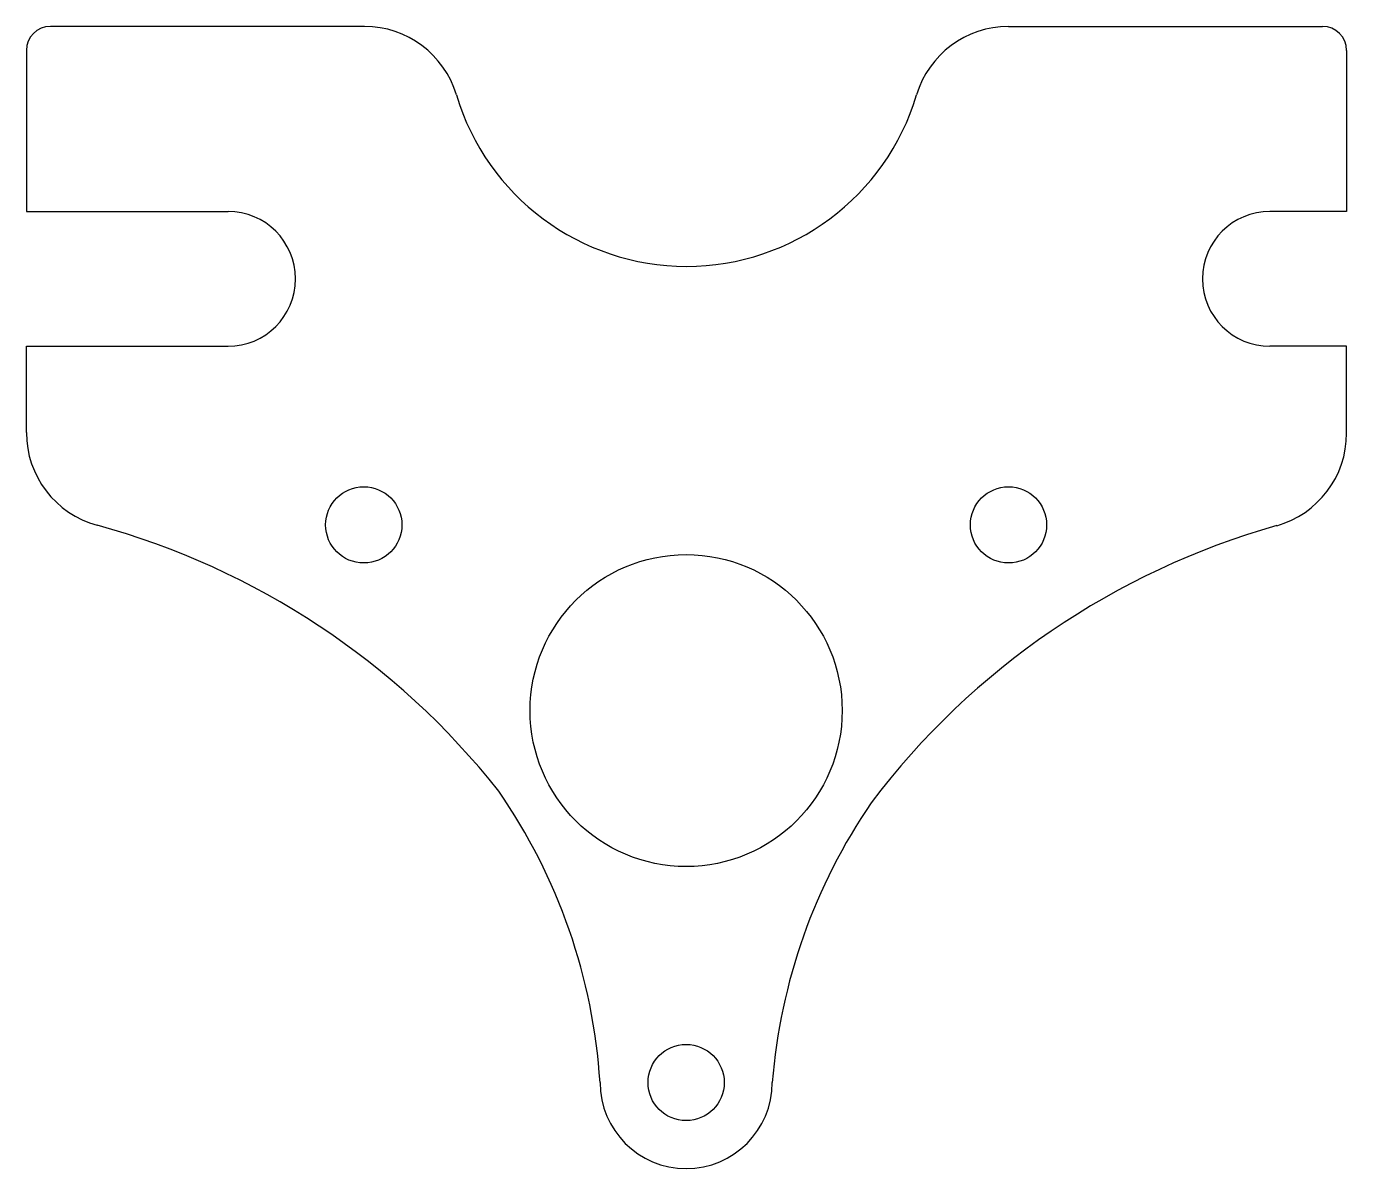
# Model space of a CAD drawing. Extents: x -29.1 to -1.6, y -10.2 to 13.6.
import ezdxf

# ---------------------------------------------------------------- set-up
doc = ezdxf.new("R2010")
doc.units = 0
doc.header["$MEASUREMENT"] = 0
doc.layers.add('VISIBLE', color=7, linetype='CONTINUOUS')

msp = doc.modelspace()

# ---------------------------------------------------------------- linework, layer by layer
at = {"layer": 'VISIBLE'}
for p, q in [((-22.033, 13.628), (-28.575, 13.628)), ((-8.616, 13.628), (-2.075, 13.628)), ((-29.075, 13.128), (-29.075, 9.772)), ((-1.575, 13.128), (-1.575, 9.772)), ((-29.075, 9.772), (-24.875, 9.772)), ((-1.575, 9.772), (-3.171, 9.772)), ((-29.075, 5.163), (-29.075, 6.962)), ((-29.075, 6.962), (-24.875, 6.962)), ((-1.575, 6.963), (-3.171, 6.963)), ((-1.575, 5.149), (-1.575, 6.963))]:
    msp.add_line(p, q, dxfattribs=at)
for centre, radius in [((-22.047, 3.241), 0.794), ((-8.617, 3.241), 0.794), ((-15.332, -0.628), 3.25), ((-15.332, -8.378), 0.794)]:
    msp.add_circle(centre, radius, dxfattribs=at)
for centre, radius, start, end in [((-28.575, 13.128), 0.5, 90, 180), ((-22.033, 11.628), 2, 16.6015, 90), ((-8.616, 11.628), 2, 90, 163.3985), ((-2.075, 13.128), 0.5, 0, 90), ((-15.325, 13.628), 5, 196.6015, 343.3985), ((-24.875, 8.367), 1.405, 270, 90), ((-3.171, 8.367), 1.405, 90, 270), ((-27.075, 5.163), 2, 180, 254.6829), ((-3.575, 5.149), 2, 285.7855, 0), ((-31.848, -12.264), 16.069, 38.2948, 74.6829), ((1.339, -12.233), 16.064, 105.7855, 142.9183), ((-29.102, -9.138), 12, 3.6331, 34.7024), ((-1.575, -9.329), 12, 145.5918, 175.455), ((-15.332, -8.378), 1.794, 180, 0)]:
    msp.add_arc(centre, radius, start, end, dxfattribs=at)

doc.saveas('drawing.dxf')
